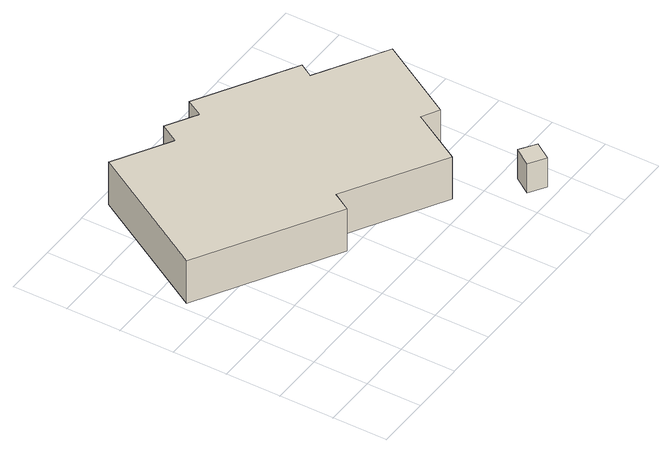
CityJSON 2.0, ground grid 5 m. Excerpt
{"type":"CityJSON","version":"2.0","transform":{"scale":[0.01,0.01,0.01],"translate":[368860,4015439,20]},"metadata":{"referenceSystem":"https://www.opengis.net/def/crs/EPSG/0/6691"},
"CityObjects":{
"building1":{"type":"Building","attributes":{"枝番":1,"利根川水系渡良瀬川洪水浸水想定区域（計画規模）.規模":"L1","利根川水系渡良瀬川洪水浸水想定区域（計画規模）.浸水ランク":"2","利根川水系渡良瀬川洪水浸水想定区域（計画規模）.浸水深":1.64,"利根川水系渡良瀬川洪水浸水想定区域（計画規模）.継続時間":4.2,"利根川水系渡良瀬川洪水浸水想定区域（想定最大規模）.規模":"L2","利根川水系渡良瀬川洪水浸水想定区域（想定最大規模）.浸水ランク":"2","利根川水系渡良瀬川洪水浸水想定区域（想定最大規模）.浸水深":2.84,"利根川水系渡良瀬川洪水浸水想定区域（想定最大規模）.継続時間":12.8,"利根川水系矢場川洪水浸水想定区域（想定最大規模）.規模":"L2","利根川水系矢場川洪水浸水想定区域（想定最大規模）.浸水ランク":"1","利根川水系矢場川洪水浸水想定区域（想定最大規模）.浸水深":0.09,"利根川水系多々良川洪水浸水想定区域（想定最大規模）.規模":"L2","利根川水系多々良川洪水浸水想定区域（想定最大規模）.浸水ランク":"1","利根川水系多々良川洪水浸水想定区域（想定最大規模）.浸水深":0.1,"利根川水系利根川洪水浸水想定区域（想定最大規模）.規模":"L2","利根川水系利根川洪水浸水想定区域（想定最大規模）.浸水ランク":"2","利根川水系利根川洪水浸水想定区域（想定最大規模）.浸水深":0.54,"usage":"441","measuredHeight":5.8,"BuildingDetails.prefecture":"10","BuildingDetails.city":"10207","BuildingDetails.surveyYear":2016},"geometry":[{"type":"Solid","lod":"1","boundaries":[[[[0,1,2,3,4,5,6,7,8,9,10,11,12,13]],[[12,14,15,13]],[[11,16,14,12]],[[10,17,16,11]],[[9,18,17,10]],[[8,19,18,9]],[[7,20,19,8]],[[6,21,20,7]],[[5,22,21,6]],[[4,23,22,5]],[[3,24,23,4]],[[2,25,24,3]],[[1,26,25,2]],[[0,27,26,1]],[[13,15,27,0]],[[14,16,17,18,19,20,21,22,23,24,25,26,27,15]]]]}]},
"building2":{"type":"Building","attributes":{"枝番":1,"利根川水系渡良瀬川洪水浸水想定区域（計画規模）.規模":"L1","利根川水系渡良瀬川洪水浸水想定区域（計画規模）.浸水ランク":"2","利根川水系渡良瀬川洪水浸水想定区域（計画規模）.浸水深":2,"利根川水系渡良瀬川洪水浸水想定区域（計画規模）.継続時間":4.2,"利根川水系渡良瀬川洪水浸水想定区域（想定最大規模）.規模":"L2","利根川水系渡良瀬川洪水浸水想定区域（想定最大規模）.浸水ランク":"2","利根川水系渡良瀬川洪水浸水想定区域（想定最大規模）.浸水深":2.87,"利根川水系渡良瀬川洪水浸水想定区域（想定最大規模）.継続時間":12.8,"利根川水系利根川洪水浸水想定区域（想定最大規模）.規模":"L2","利根川水系利根川洪水浸水想定区域（想定最大規模）.浸水ランク":"1","利根川水系利根川洪水浸水想定区域（想定最大規模）.浸水深":0.339,"usage":"441","BuildingDetails.prefecture":"10","BuildingDetails.city":"10207","BuildingDetails.surveyYear":2016},"geometry":[{"type":"Solid","lod":"1","boundaries":[[[[28,29,30,31]],[[30,32,33,31]],[[29,34,32,30]],[[28,35,34,29]],[[31,33,35,28]],[[32,34,35,33]]]]}]}
},
"vertices":[
[1394,1185,85],[1294,1016,85],[67,1740,85],[761,2917,85],[1269,2618,85],[1370,2789,85],[1643,2628,85],[1733,2782,85],[2595,2273,85],[2521,2148,85],[3148,1778,85],[2717,1048,85],[2563,1139,85],[2281,660,85],[2563,1139,520],[2281,660,520],[2717,1048,520],[3148,1778,520],[2521,2148,520],[2595,2273,520],[1733,2782,520],[1643,2628,520],[1370,2789,520],[1269,2618,520],[761,2917,520],[67,1740,520],[1294,1016,520],[1394,1185,520],
[2655,197,93],[2764,358,93],[2911,259,93],[2803,98,93],[2911,259,393],[2803,98,393],[2764,358,393],[2655,197,393]
]}
